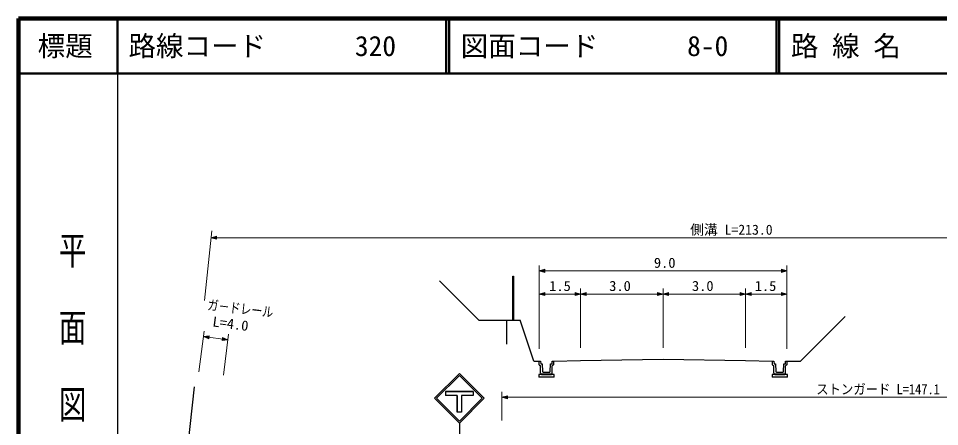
# Model space of a CAD drawing. Units: millimetres, scale not verified, with parts at other scales. Extents: x 40000 to 680000, y 20000 to 380000.
# Drawn here: x 40000 to 207396, y 305890 to 380000 of the extents above; entities that cross this region are included whole.
import ezdxf
from ezdxf.enums import TextEntityAlignment as Align

# ---------------------------------------------------------------- set-up
doc = ezdxf.new("R2010")
doc.units = ezdxf.units.MM
doc.header["$LTSCALE"] = 1000
for name, color, linetype, lineweight in [('M-BGD', 7, 'Continuous', 25), ('M-BMK-OTRS', 5, 'Continuous', 25), ('M-STR-HTXT', 7, 'Continuous', 13), ('M-STR-STRC', 7, 'Continuous', 25), ('M-TTL', 2, 'Continuous', 140), ('M-TTL-BAND', 7, 'Continuous', 25), ('M-TTL-LINE', 7, 'Continuous', 50)]:
    doc.layers.add(name, color=color, linetype=linetype, lineweight=lineweight)
doc.layers.add('M-TTL-TXT', color=7, linetype='Continuous')
doc.styles.add('@ＭＳ ゴシック', font='')
doc.styles.add('ＭＳ ゴシック', font='')
doc.styles.get('@ＭＳ ゴシック').set_extended_font_data('@MS Gothic')
doc.styles.get('ＭＳ ゴシック').set_extended_font_data('MS Gothic')

msp = doc.modelspace()

# ---------------------------------------------------------------- linework, layer by layer
at = {"layer": 'M-BGD'}
for p, q in [((129819, 325200), (129819, 333200)), ((129819, 333200), (129969, 333200)), ((129969, 333200), (129969, 325200)), ((116493, 332378), (123671, 325200)), ((129819, 332700), (129969, 332700)), ((129819, 332200), (129969, 332200)), ((129819, 331700), (129969, 331700)), ((129819, 331200), (129969, 331200)), ((129819, 330700), (129969, 330700)), ((129819, 330200), (129969, 330200)), ((129819, 329700), (129969, 329700)), ((129819, 329200), (129969, 329200)), ((129819, 328700), (129969, 328700)), ((129819, 328200), (129969, 328200)), ((129819, 327700), (129969, 327700)), ((129819, 327200), (129969, 327200)), ((129819, 326700), (129969, 326700)), ((123671, 325200), (128671, 325200)), ((128671, 325200), (131171, 325200)), ((128671, 325200), (128671, 320837)), ((129819, 326200), (129969, 326200)), ((129819, 325700), (129969, 325700)), ((133647, 317772), (131171, 325200)), ((182147, 317772), (190269, 325894)), ((142147, 317885), (157147, 318110)), ((157147, 318110), (172147, 317885)), ((133647, 317772), (134647, 317772)), ((134647, 317772), (134897, 317772)), ((134647, 317072), (134647, 317772)), ((134647, 317072), (134897, 316928)), ((134897, 317772), (134922, 317297)), ((134897, 315597), (134897, 316928)), ((134922, 317297), (135197, 317297)), ((135197, 317297), (135243, 315897)), ((136650, 315897), (136697, 317297)), ((136697, 317297), (136972, 317297)), ((136972, 317297), (136997, 317772)), ((136997, 317772), (137247, 317772)), ((137247, 317072), (136997, 316928)), ((136997, 315597), (136997, 316928)), ((137247, 317772), (142147, 317885)), ((137247, 317772), (137247, 317072)), ((172147, 317885), (177047, 317772)), ((177047, 317772), (177297, 317772)), ((177047, 317072), (177047, 317772)), ((177047, 317072), (177297, 316928)), ((177297, 317772), (177322, 317297)), ((177297, 315597), (177297, 316928)), ((177322, 317297), (177597, 317297)), ((177597, 317297), (177643, 315897)), ((179050, 315897), (179097, 317297)), ((179097, 317297), (179372, 317297)), ((179372, 317297), (179397, 317772)), ((179397, 317772), (179647, 317772)), ((179647, 317072), (179397, 316928)), ((179397, 315597), (179397, 316928)), ((179647, 317772), (182147, 317772)), ((179647, 317772), (179647, 317072)), ((135047, 315347), (134547, 315347)), ((134547, 315347), (134547, 314847)), ((137347, 314847), (134547, 314847)), ((134897, 315597), (135047, 315447)), ((135047, 315447), (136847, 315447)), ((135047, 315447), (135047, 315347)), ((135047, 315347), (136847, 315347)), ((135347, 315797), (136547, 315797)), ((136847, 315447), (136997, 315597)), ((136847, 315347), (136847, 315447)), ((137347, 315347), (136847, 315347)), ((137347, 314847), (137347, 315347)), ((177447, 315347), (176947, 315347)), ((176947, 315347), (176947, 314847)), ((179747, 314847), (176947, 314847)), ((177297, 315597), (177447, 315447)), ((177447, 315447), (179247, 315447)), ((177447, 315447), (177447, 315347)), ((177447, 315347), (179247, 315347)), ((177747, 315797), (178947, 315797)), ((179247, 315447), (179397, 315597)), ((179247, 315347), (179247, 315447)), ((179747, 315347), (179247, 315347)), ((179747, 314847), (179747, 315347))]:
    msp.add_line(p, q, dxfattribs=at)
for centre, start, end in [((135344, 315897), 180, 271.90915), ((136550, 315897), 268.09085, 0), ((177743, 315897), 180, 271.90915), ((178950, 315897), 268.09085, 0)]:
    msp.add_arc(centre, 100, start, end, dxfattribs=at)
at = {"layer": 'M-BMK-OTRS'}
msp.add_line((69172, 287837), (72025, 313114), dxfattribs=at)
at = {"layer": 'M-STR-HTXT'}
for p, q in [((73792, 328769), (75145, 341428)), ((75011, 340176), (76011, 340456)), ((76011, 339896), (75011, 340176)), ((75011, 340176), (263371, 340176)), ((75291, 340176), (75971, 340376)), ((75971, 339976), (75291, 340176)), ((75451, 340176), (75931, 340296)), ((75931, 340056), (75451, 340176)), ((75691, 340176), (75891, 340216)), ((75891, 340136), (75691, 340176)), ((75891, 340216), (75891, 340136)), ((75931, 340296), (75931, 340056)), ((75971, 340376), (75971, 339976)), ((76011, 340456), (76011, 339896)), ((134647, 319982), (134647, 335165)), ((179647, 335165), (179647, 319982)), ((134647, 334165), (135647, 334445)), ((135647, 333885), (134647, 334165)), ((134647, 334165), (179647, 334165)), ((134927, 334165), (135607, 334365)), ((135607, 333965), (134927, 334165)), ((135087, 334165), (135567, 334285)), ((135567, 334045), (135087, 334165)), ((135327, 334165), (135527, 334205)), ((135527, 334125), (135327, 334165)), ((135527, 334205), (135527, 334125)), ((135567, 334285), (135567, 334045)), ((135607, 334365), (135607, 333965)), ((135647, 334445), (135647, 333885)), ((178647, 333885), (178647, 334445)), ((178647, 334445), (179647, 334165)), ((179647, 334165), (178647, 333885)), ((178687, 333965), (178687, 334365)), ((178687, 334365), (179367, 334165)), ((179367, 334165), (178687, 333965)), ((178727, 334045), (178727, 334285)), ((178727, 334285), (179207, 334165)), ((179207, 334165), (178727, 334045)), ((178767, 334125), (178767, 334205)), ((178767, 334205), (178967, 334165)), ((178967, 334165), (178767, 334125)), ((134647, 329960), (135647, 330240)), ((135647, 329680), (134647, 329960)), ((134647, 329960), (142147, 329960)), ((134927, 329960), (135607, 330160)), ((135607, 329760), (134927, 329960)), ((135087, 329960), (135567, 330080)), ((135567, 329840), (135087, 329960)), ((135327, 329960), (135527, 330000)), ((135527, 329920), (135327, 329960)), ((135527, 330000), (135527, 329920)), ((135567, 330080), (135567, 329840)), ((135607, 330160), (135607, 329760)), ((135647, 330240), (135647, 329680)), ((141147, 329680), (141147, 330240)), ((141147, 330240), (142147, 329960)), ((142147, 329960), (141147, 329680)), ((141187, 329760), (141187, 330160)), ((141187, 330160), (141867, 329960)), ((141867, 329960), (141187, 329760)), ((141227, 329840), (141227, 330080)), ((141227, 330080), (141707, 329960)), ((141707, 329960), (141227, 329840)), ((141267, 329920), (141267, 330000)), ((141267, 330000), (141467, 329960)), ((141467, 329960), (141267, 329920)), ((142147, 330960), (142147, 320196)), ((142147, 329960), (143147, 330240)), ((143147, 329680), (142147, 329960)), ((142147, 329960), (157147, 329960)), ((142427, 329960), (143107, 330160)), ((143107, 329760), (142427, 329960)), ((142587, 329960), (143067, 330080)), ((143067, 329840), (142587, 329960)), ((142827, 329960), (143027, 330000)), ((143027, 329920), (142827, 329960)), ((143027, 330000), (143027, 329920)), ((143067, 330080), (143067, 329840)), ((143107, 330160), (143107, 329760)), ((143147, 330240), (143147, 329680)), ((156147, 329680), (156147, 330240)), ((156147, 330240), (157147, 329960)), ((157147, 329960), (156147, 329680)), ((156187, 329760), (156187, 330160)), ((156187, 330160), (156867, 329960)), ((156867, 329960), (156187, 329760)), ((156227, 329840), (156227, 330080)), ((156227, 330080), (156707, 329960)), ((156707, 329960), (156227, 329840)), ((156267, 329920), (156267, 330000)), ((156267, 330000), (156467, 329960)), ((156467, 329960), (156267, 329920)), ((157147, 330960), (157147, 320196)), ((157147, 329960), (158147, 330240)), ((158147, 329680), (157147, 329960)), ((157147, 329960), (172147, 329960)), ((157427, 329960), (158107, 330160)), ((158107, 329760), (157427, 329960)), ((157587, 329960), (158067, 330080)), ((158067, 329840), (157587, 329960)), ((157827, 329960), (158027, 330000)), ((158027, 329920), (157827, 329960)), ((158027, 330000), (158027, 329920)), ((158067, 330080), (158067, 329840)), ((158107, 330160), (158107, 329760)), ((158147, 330240), (158147, 329680)), ((171147, 329680), (171147, 330240)), ((171147, 330240), (172147, 329960)), ((172147, 329960), (171147, 329680)), ((171187, 329760), (171187, 330160)), ((171187, 330160), (171867, 329960)), ((171867, 329960), (171187, 329760)), ((171227, 329840), (171227, 330080)), ((171227, 330080), (171707, 329960)), ((171707, 329960), (171227, 329840)), ((171267, 329920), (171267, 330000)), ((171267, 330000), (171467, 329960)), ((171467, 329960), (171267, 329920)), ((172147, 330960), (172147, 320196)), ((172147, 329960), (173147, 330240)), ((173147, 329680), (172147, 329960)), ((172147, 329960), (179647, 329960)), ((172427, 329960), (173107, 330160)), ((173107, 329760), (172427, 329960)), ((172587, 329960), (173067, 330080)), ((173067, 329840), (172587, 329960)), ((172827, 329960), (173027, 330000)), ((173027, 329920), (172827, 329960)), ((173027, 330000), (173027, 329920)), ((173067, 330080), (173067, 329840)), ((173107, 330160), (173107, 329760)), ((173147, 330240), (173147, 329680)), ((178647, 329680), (178647, 330240)), ((178647, 330240), (179647, 329960)), ((179647, 329960), (178647, 329680)), ((178687, 329760), (178687, 330160)), ((178687, 330160), (179367, 329960)), ((179367, 329960), (178687, 329760)), ((178727, 329840), (178727, 330080)), ((178727, 330080), (179207, 329960)), ((179207, 329960), (178727, 329840)), ((178767, 329920), (178767, 330000)), ((178767, 330000), (178967, 329960)), ((178967, 329960), (178767, 329920)), ((72813, 315827), (73773, 323229)), ((73644, 322237), (74672, 322386)), ((74600, 321831), (73644, 322237)), ((73644, 322237), (78070, 321663)), ((73922, 322201), (74622, 322312)), ((74570, 321915), (73922, 322201)), ((74080, 322180), (74572, 322238)), ((74541, 322000), (74080, 322180)), ((74318, 322149), (74522, 322163)), ((74512, 322084), (74318, 322149)), ((74522, 322163), (74512, 322084)), ((74572, 322238), (74541, 322000)), ((74622, 322312), (74570, 321915)), ((74672, 322386), (74600, 321831)), ((77042, 321514), (77114, 322069)), ((78070, 321663), (77042, 321514)), ((77092, 321588), (77144, 321985)), ((77792, 321699), (77092, 321588)), ((77114, 322069), (78070, 321663)), ((77142, 321662), (77173, 321900)), ((77634, 321720), (77142, 321662)), ((77144, 321985), (77792, 321699)), ((77173, 321900), (77634, 321720)), ((77192, 321737), (77202, 321816)), ((77396, 321751), (77192, 321737)), ((77202, 321816), (77396, 321751)), ((78199, 322655), (77239, 315253)), ((127854, 306984), (127854, 312210)), ((127854, 311210), (128854, 311490)), ((128134, 311210), (128814, 311410)), ((128814, 311410), (128814, 311010)), ((128854, 311490), (128854, 310930)), ((128854, 310930), (127854, 311210)), ((127854, 311210), (262587, 311210)), ((128814, 311010), (128134, 311210)), ((128294, 311210), (128774, 311330)), ((128774, 311090), (128294, 311210)), ((128534, 311210), (128734, 311250)), ((128734, 311170), (128534, 311210)), ((128734, 311250), (128734, 311170)), ((128774, 311330), (128774, 311090))]:
    msp.add_line(p, q, dxfattribs=at)
at = {"layer": 'M-STR-STRC'}
for p, q in [((115625, 311017), (120125, 315517)), ((115979, 311017), (120125, 315163)), ((124626, 311017), (120125, 315517)), ((124272, 311017), (120125, 315163)), ((117624, 312266), (122624, 312266)), ((117624, 312266), (117624, 311516)), ((122624, 312266), (117624, 312266)), ((117624, 312266), (117624, 311516)), ((119750, 311516), (117624, 311516)), ((119750, 311516), (117624, 311516)), ((119750, 308516), (119750, 311516)), ((119750, 311516), (119750, 308516)), ((122624, 311516), (120500, 311516)), ((120500, 311516), (120500, 308516)), ((120500, 311516), (120500, 308516)), ((122624, 311516), (120500, 311516)), ((122624, 312266), (122624, 311516)), ((122624, 312266), (122624, 311516)), ((115625, 311017), (120125, 306516)), ((115979, 311017), (120125, 306870)), ((120125, 306870), (124272, 311017)), ((120126, 306517), (124626, 311017)), ((120500, 308516), (119750, 308516)), ((120500, 308516), (119750, 308516)), ((120125, 306516), (120125, 304516))]:
    msp.add_line(p, q, dxfattribs=at)
at = {"layer": 'M-TTL'}
for p, q in [((40000, 380000), (40000, 20000)), ((680000, 380000), (40000, 380000))]:
    msp.add_line(p, q, dxfattribs=at)
at = {"layer": 'M-TTL-BAND'}
msp.add_line((58000, 370000), (58000, 20000), dxfattribs=at)
at = {"layer": 'M-TTL-LINE'}
for p, q in [((58000, 380000), (58000, 370000)), ((117750, 380000), (117750, 370000)), ((118250, 380000), (118250, 370000)), ((177750, 380000), (177750, 370000)), ((178250, 380000), (178250, 370000)), ((40000, 370000), (680000, 370000))]:
    msp.add_line(p, q, dxfattribs=at)

# ---------------------------------------------------------------- texts
at = {"layer": 'M-STR-HTXT', "style": 'ＭＳ ゴシック'}
msp.add_text('側溝 L=213.0', height=1833, dxfattribs=at).set_placement((162078, 340177), align=Align.BOTTOM_LEFT)
for s, width, p in [('9.0', 1.05, (155484, 334165)), ('1.5', 1.05, (136454, 329960)), ('3.0', 1.05, (147359, 329960)), ('3.0', 1.05, (162397, 329960)), ('1.5', 1.05, (173801, 329960)), ('ストンガード L=147.1', 0.9, (184963, 311210))]:
    msp.add_text(s, height=1833, dxfattribs=dict(at, width=width)).set_placement(p, align=Align.BOTTOM_LEFT)
for s, rotation, width, p in [('ガ－ドレール', 353.3, 0.8, (74214, 326574)), ('L=4.0', 352.5, 1.05, (75115, 323541))]:
    msp.add_text(s, height=1833, rotation=rotation, dxfattribs=dict(at, width=width)).set_placement(p, align=Align.BOTTOM_LEFT)
at = {"layer": 'M-TTL-BAND', "style": '@ＭＳ ゴシック', "width": 1.4}
msp.add_text('平  面  図', height=3666, rotation=270, dxfattribs=at).set_placement((49777, 306475), align=Align.MIDDLE_RIGHT)
at = {"layer": 'M-TTL-TXT', "style": 'ＭＳ ゴシック'}
msp.add_text('標題', height=3666, dxfattribs=at).set_placement((48500, 375000), align=Align.MIDDLE_CENTER)
for s, p in [('路線コード', (60000, 375000)), ('320', (101142, 375000)), ('図面コード', (120380, 375000)), ('8-0', (161521, 375000)), ('路 線 名', (180380, 375000))]:
    msp.add_text(s, height=3666, dxfattribs=at).set_placement(p, align=Align.MIDDLE_LEFT)

doc.saveas('drawing.dxf')
